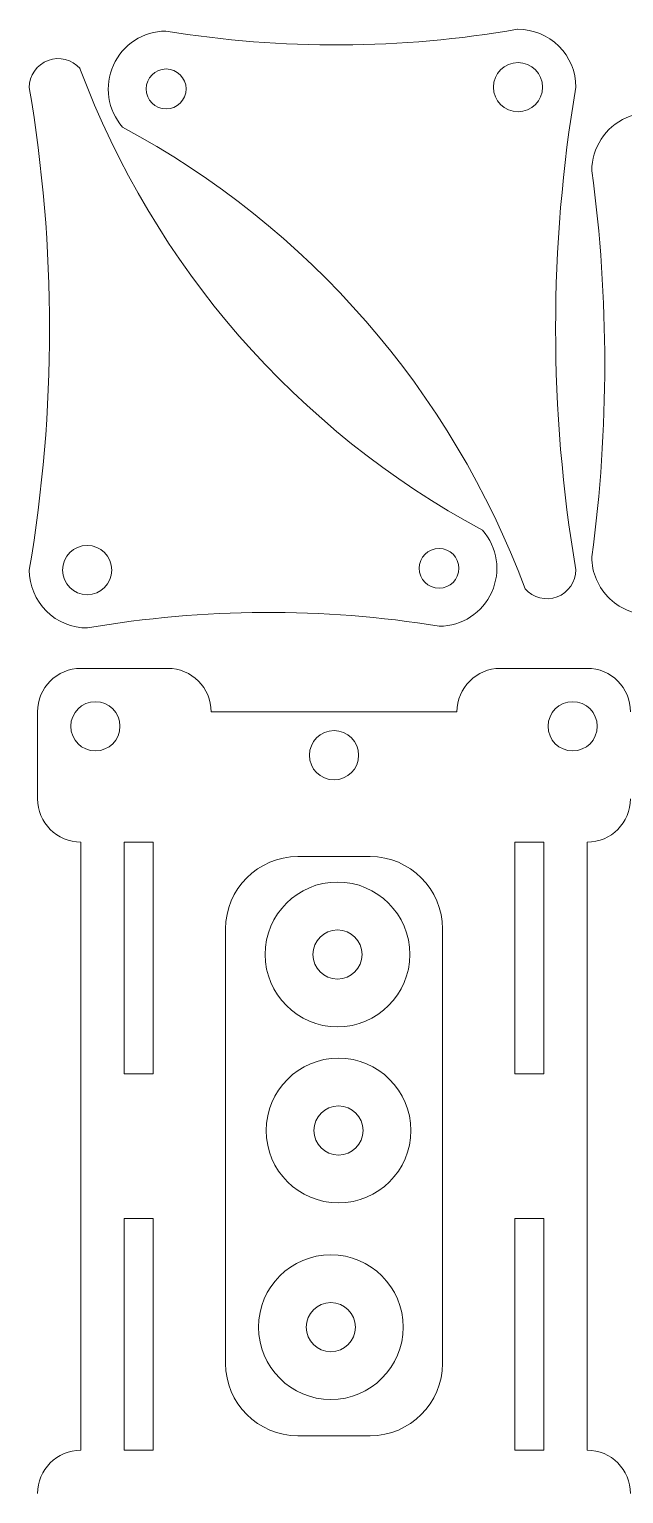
# Model space of a CAD drawing. Header units: millimetres. Extents: x 0 to 200, y 0 to 199.
# Drawn here: x 0.5 to 41.6, y 97.8 to 198.9 of the extents above; entities that cross this region are included whole.
import ezdxf

# ---------------------------------------------------------------- set-up
doc = ezdxf.new("R2010")
doc.units = ezdxf.units.MM

msp = doc.modelspace()

# ---------------------------------------------------------------- linework, layer by layer
at = {"color": 7, "linetype": 'Continuous', "lineweight": 15}
for p, q in [((10.1, 154.8), (4.1, 154.8)), ((33.1, 154.8), (39.1, 154.8)), ((1.1, 151.8), (1.1, 145.8)), ((13.1, 151.8), (30.1, 151.8)), ((4.1, 100.8), (4.1, 142.8)), ((9.1, 142.8), (7.1, 142.8)), ((7.1, 126.8), (7.1, 142.8)), ((9.1, 142.8), (9.1, 126.8)), ((34.1, 142.8), (36.1, 142.8)), ((34.1, 126.8), (34.1, 142.8)), ((36.1, 126.8), (36.1, 142.8)), ((39.1, 100.8), (39.1, 142.8)), ((24.1, 141.8), (19.1, 141.8)), ((14.1, 136.8), (14.1, 106.8)), ((29.1, 106.8), (29.1, 136.8)), ((7.1, 126.8), (9.1, 126.8)), ((36.1, 126.8), (34.1, 126.8)), ((7.1, 100.8), (7.1, 116.8)), ((7.1, 116.8), (9.1, 116.8)), ((9.1, 116.8), (9.1, 100.8)), ((36.1, 116.8), (34.1, 116.8)), ((34.1, 100.8), (34.1, 116.8)), ((36.1, 100.8), (36.1, 116.8)), ((19.1, 101.8), (24.1, 101.8)), ((9.1, 100.8), (7.1, 100.8)), ((34.1, 100.8), (36.1, 100.8))]:
    msp.add_line(p, q, dxfattribs=at)
for centre, radius in [((34.32, 194.94), 1.7), ((9.99, 194.82), 1.38), ((4.53, 161.59), 1.7), ((28.86, 161.71), 1.37), ((5.1, 150.8), 1.7), ((38.1, 150.8), 1.7), ((21.6, 148.8), 1.7), ((21.84, 135.04), 5), ((21.84, 135.04), 1.7), ((21.91, 122.88), 5), ((21.91, 122.88), 1.7), ((21.38, 109.3), 5), ((21.38, 109.3), 1.7)]:
    msp.add_circle(centre, radius, dxfattribs=at)
for centre, radius, start, end in [((9.99, 194.82), 4, 90.2922, 221.114), ((21.76, 271.14), 73.28, 260.7364, 279.848), ((34.32, 194.94), 4, 0, 90.2922), ((2.53, 194.92), 2, 41.114, 180), ((60.25, 217.21), 60, 200.4568, 241.7711), ((-98.07, 178.25), 100, 350.406, 9.594), ((136.92, 178.27), 100, 170.406, 189.594), ((-21.4, 139.32), 60, 20.4568, 61.7711), ((43.42, 189.17), 4, 47.7148, 180), ((-59.68, 175.84), 100, 352.3397, 7.6603), ((28.86, 161.71), 4, 270.2922, 41.114), ((43.42, 162.51), 4, 180, 273.199), ((4.53, 161.59), 4, 180, 270.2922), ((36.32, 161.61), 2, 221.114, 0), ((17.08, 85.39), 73.28, 80.7364, 99.848), ((4.1, 151.8), 3, 90, 180), ((10.1, 151.8), 3, 0, 90), ((33.1, 151.8), 3, 90, 180), ((39.1, 151.8), 3, 0, 90), ((4.1, 145.8), 3, 180, 270), ((39.1, 145.8), 3, 270, 0), ((19.1, 136.8), 5, 90, 180), ((24.1, 136.8), 5, 0, 90), ((19.1, 106.8), 5, 180, 270), ((24.1, 106.8), 5, 270, 0), ((4.1, 97.8), 3, 90, 180), ((39.1, 97.8), 3, 0, 90)]:
    msp.add_arc(centre, radius, start, end, dxfattribs=at)

doc.saveas('drawing.dxf')
